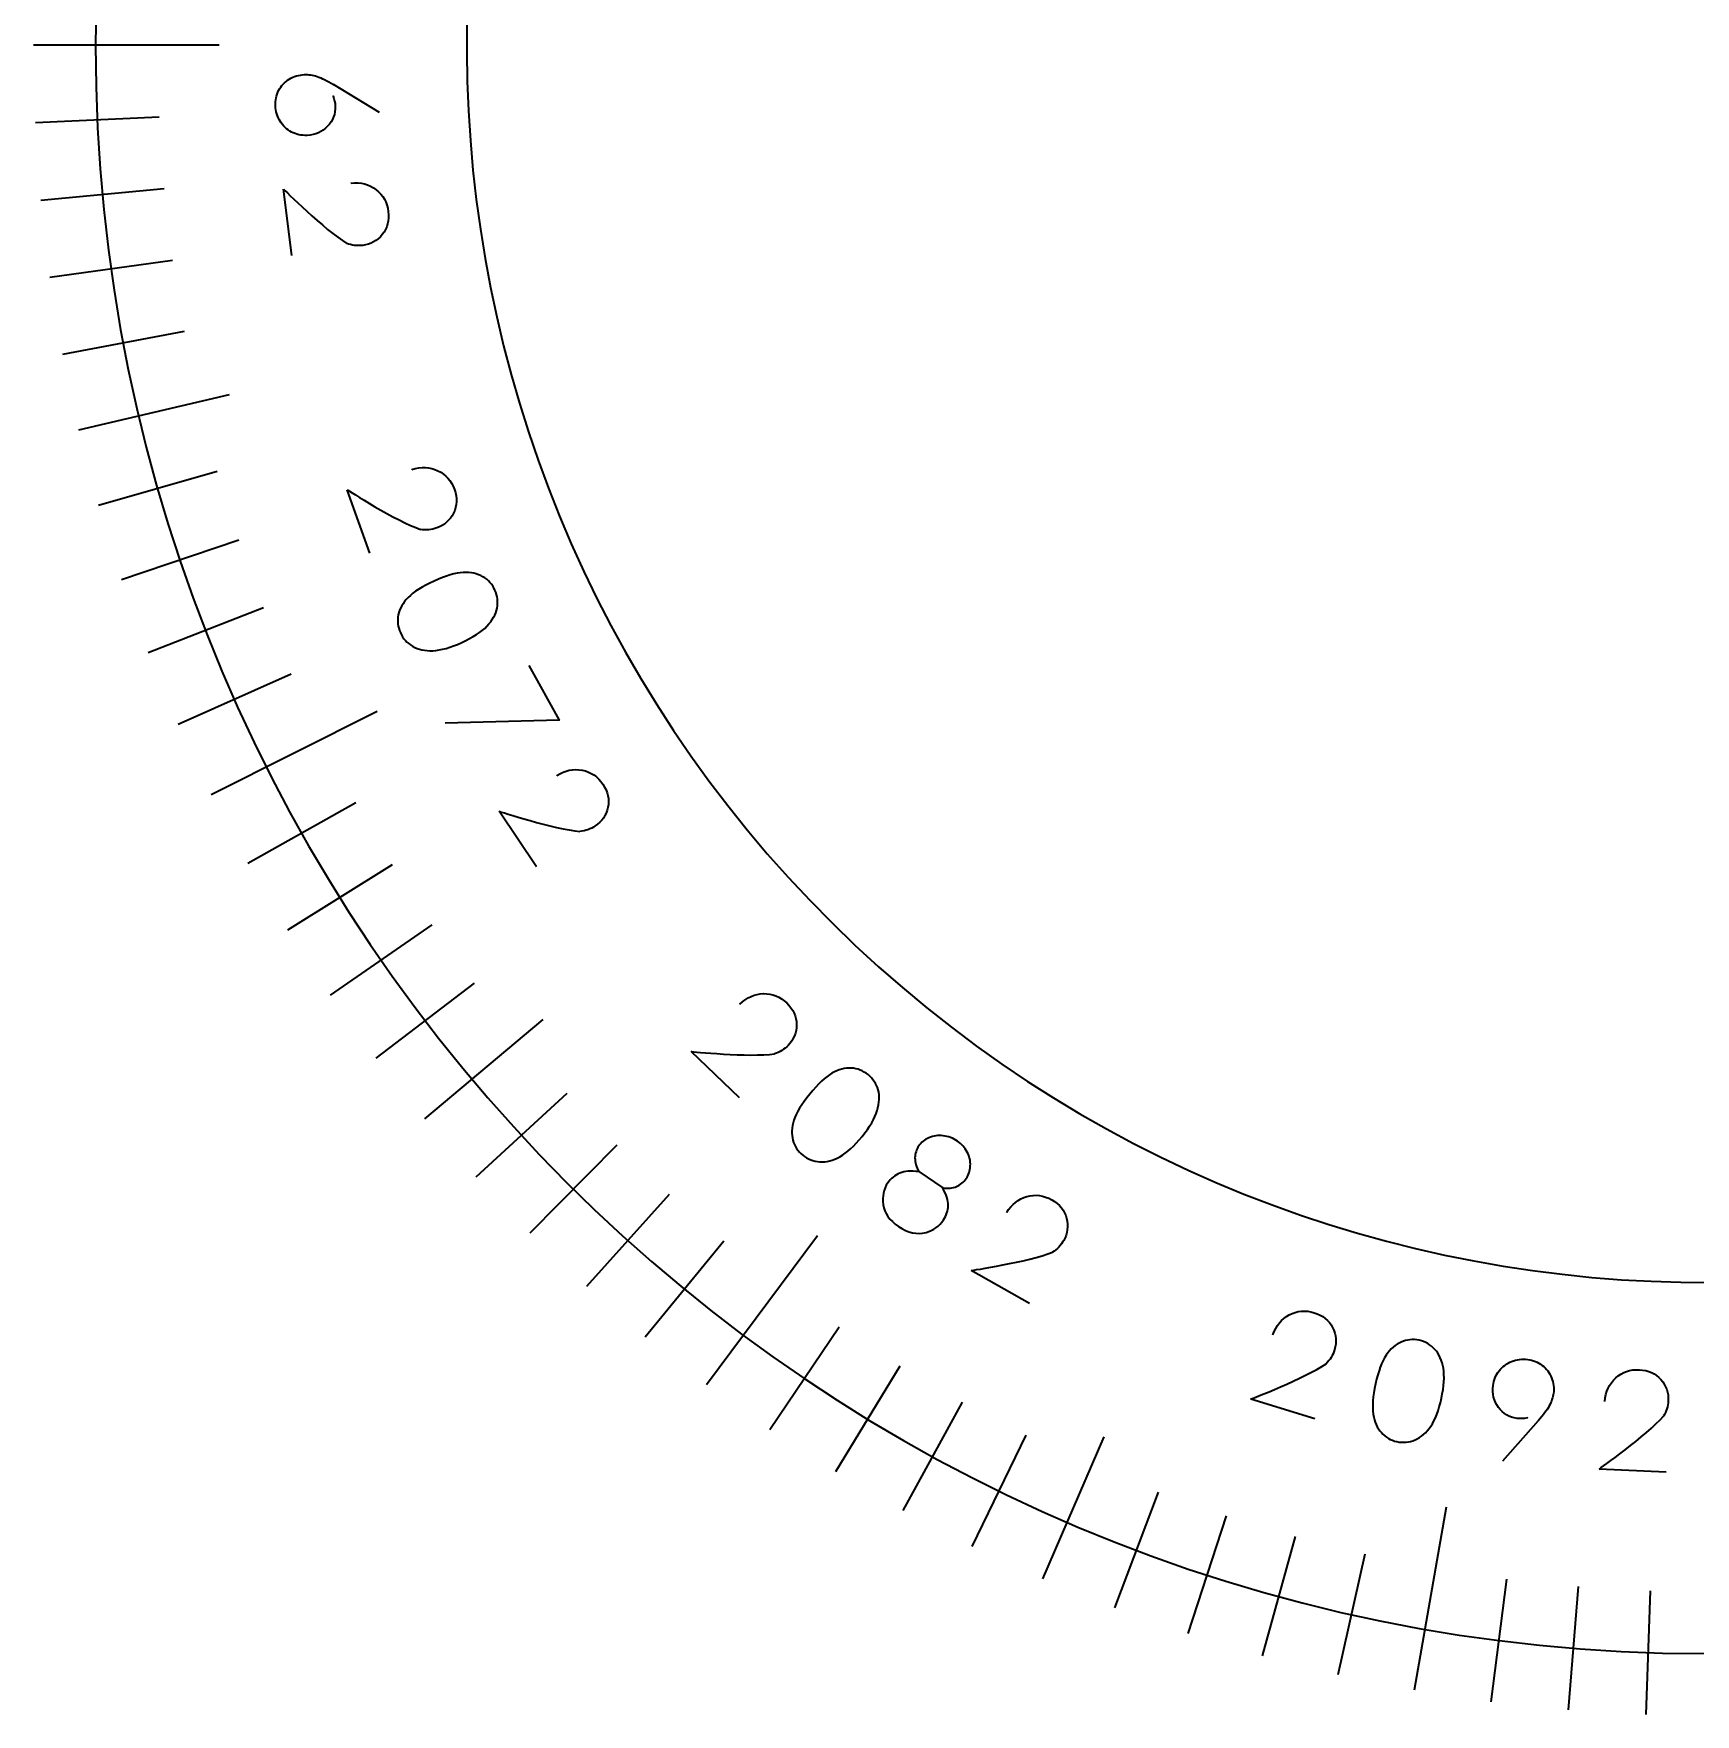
# Model space of a CAD drawing. Header units: inches. Extents: x 2.65 to 5.3, y 2.65 to 5.35.
# Drawn here: x 2.65 to 3.993, y 2.651 to 4.009 of the extents above; entities that cross this region are included whole.
import ezdxf

# ---------------------------------------------------------------- set-up
doc = ezdxf.new("R2010")
doc.units = ezdxf.units.IN
doc.header["$MEASUREMENT"] = 0
doc.layers.add('Layer 1', color=7, linetype='Continuous', lineweight=0)

# ---------------------------------------------------------------- blocks, each defined once
blk = doc.blocks.new('Block_54')
at = {"layer": 'Layer 1', "color": 1, "lineweight": 35, "true_color": 0xff0000}
blk.add_lwpolyline([(2.89, 4)], dxfattribs=at)
blk = doc.blocks.new('Block_56')
at = {"layer": 'Layer 1', "color": 1, "lineweight": 35, "true_color": 0xff0000}
blk.add_lwpolyline([(2.9295, 3.9455)], dxfattribs=at)
blk.add_open_spline([(2.892, 3.9589), (2.892, 3.9589), (2.892, 3.9589), (2.892, 3.9589), (2.8931, 3.9561), (2.8937, 3.9534), (2.8938, 3.9508), (2.8938, 3.9508), (2.8938, 3.9508), (2.8938, 3.9508), (2.8938, 3.9508), (2.8938, 3.9508), (2.8938, 3.9508), (2.894, 3.9445), (2.892, 3.9391), (2.8876, 3.9345), (2.8876, 3.9345), (2.8876, 3.9345), (2.8876, 3.9345), (2.8876, 3.9345), (2.8876, 3.9345), (2.8876, 3.9345), (2.8832, 3.9299), (2.8777, 3.9274), (2.871, 3.9271), (2.871, 3.9271), (2.871, 3.9271), (2.871, 3.9271), (2.871, 3.9271), (2.871, 3.9271), (2.871, 3.9271), (2.8664, 3.9269), (2.8622, 3.9278), (2.8584, 3.9298), (2.8584, 3.9298), (2.8584, 3.9298), (2.8584, 3.9298), (2.8584, 3.9298), (2.8584, 3.9298), (2.8584, 3.9298), (2.8546, 3.9318), (2.8515, 3.9347), (2.8492, 3.9385), (2.8492, 3.9385), (2.8492, 3.9385), (2.8492, 3.9385), (2.8492, 3.9385), (2.8492, 3.9385), (2.8492, 3.9385), (2.8468, 3.9424), (2.8456, 3.9465), (2.8454, 3.9511), (2.8454, 3.9511), (2.8454, 3.9511), (2.8454, 3.9511), (2.8454, 3.9511), (2.8454, 3.9511), (2.8454, 3.9511), (2.8452, 3.9554), (2.8461, 3.9595), (2.848, 3.9634), (2.848, 3.9634), (2.848, 3.9634), (2.848, 3.9634), (2.848, 3.9634), (2.848, 3.9634), (2.848, 3.9634), (2.85, 3.9672), (2.8529, 3.9702), (2.8566, 3.9725), (2.8566, 3.9725), (2.8566, 3.9725), (2.8566, 3.9725), (2.8566, 3.9725), (2.8566, 3.9725), (2.8566, 3.9725), (2.8603, 3.9748), (2.8644, 3.9761), (2.8688, 3.9762), (2.8688, 3.9762), (2.8688, 3.9762), (2.8688, 3.9762), (2.8688, 3.9762), (2.8688, 3.9762), (2.8688, 3.9762), (2.872, 3.9764), (2.8755, 3.9759), (2.8791, 3.9747), (2.8791, 3.9747), (2.8791, 3.9747), (2.8791, 3.9747), (2.8791, 3.9747), (2.8791, 3.9747), (2.8791, 3.9747), (2.8828, 3.9735), (2.8872, 3.9713), (2.8924, 3.9682), (2.8924, 3.9682), (2.8924, 3.9682), (2.8924, 3.9682)], degree=3, knots=[0, 0, 0, 0, 1, 1, 1, 2, 2, 2, 3, 3, 3, 4, 4, 4, 5, 5, 5, 6, 6, 6, 7, 7, 7, 8, 8, 8, 9, 9, 9, 10, 10, 10, 11, 11, 11, 12, 12, 12, 13, 13, 13, 14, 14, 14, 15, 15, 15, 16, 16, 16, 17, 17, 17, 18, 18, 18, 19, 19, 19, 20, 20, 20, 21, 21, 21, 22, 22, 22, 23, 23, 23, 24, 24, 24, 25, 25, 25, 26, 26, 26, 27, 27, 27, 28, 28, 28, 29, 29, 29, 30, 30, 30, 31, 31, 31, 32, 32, 32, 33, 33, 33, 33], dxfattribs=at)
blk = doc.blocks.new('Block_55')
at = {"layer": 'Layer 1'}
blk.add_blockref('Block_56', (0, 0), dxfattribs=at)
blk = doc.blocks.new('Block_57')
at = {"layer": 'Layer 1', "color": 1, "lineweight": 35, "true_color": 0xff0000}
blk.add_lwpolyline([(2.8938, 3.9078)], dxfattribs=at)
blk = doc.blocks.new('Block_59')
at = {"layer": 'Layer 1', "color": 1, "lineweight": 35, "true_color": 0xff0000}
for points in [[(2.8854, 3.8504)], [(2.8884, 3.8575)]]:
    blk.add_lwpolyline(points, dxfattribs=at)
blk.add_open_spline([(2.9065, 3.8886), (2.9065, 3.8886), (2.9065, 3.8886), (2.9065, 3.8886), (2.9144, 3.8894), (2.9211, 3.8876), (2.9268, 3.8832), (2.9268, 3.8832), (2.9268, 3.8832), (2.9268, 3.8832), (2.9268, 3.8832), (2.9268, 3.8832), (2.9268, 3.8832), (2.9324, 3.8788), (2.9357, 3.873), (2.9366, 3.8656), (2.9366, 3.8656), (2.9366, 3.8656), (2.9366, 3.8656), (2.9366, 3.8656), (2.9366, 3.8656), (2.9366, 3.8656), (2.9375, 3.8583), (2.9359, 3.8521), (2.9318, 3.847), (2.9318, 3.847), (2.9318, 3.847), (2.9318, 3.847), (2.9318, 3.847), (2.9318, 3.847), (2.9318, 3.847), (2.9277, 3.8419), (2.9224, 3.839), (2.916, 3.8382), (2.916, 3.8382), (2.916, 3.8382), (2.916, 3.8382), (2.916, 3.8382), (2.916, 3.8382), (2.916, 3.8382), (2.9115, 3.8376), (2.9072, 3.8382), (2.903, 3.8398), (2.903, 3.8398), (2.903, 3.8398), (2.903, 3.8398), (2.903, 3.8398), (2.903, 3.8398), (2.903, 3.8398)], degree=3, knots=[0, 0, 0, 0, 1, 1, 1, 2, 2, 2, 3, 3, 3, 4, 4, 4, 5, 5, 5, 6, 6, 6, 7, 7, 7, 8, 8, 8, 9, 9, 9, 10, 10, 10, 11, 11, 11, 12, 12, 12, 13, 13, 13, 14, 14, 14, 15, 15, 15, 16, 16, 16, 16], dxfattribs=at)
blk.add_open_spline([(2.8586, 3.8299), (2.8586, 3.8299), (2.8519, 3.8837), (2.8519, 3.8837)], degree=3, dxfattribs=at)
blk = doc.blocks.new('Block_58')
at = {"layer": 'Layer 1'}
blk.add_blockref('Block_59', (0, 0), dxfattribs=at)
blk = doc.blocks.new('Block_61')
at = {"layer": 'Layer 1', "color": 1, "lineweight": 35, "true_color": 0xff0000}
for points in [[(2.9434, 3.6151)], [(2.9447, 3.6227)]]:
    blk.add_lwpolyline(points, dxfattribs=at)
blk.add_open_spline([(2.9557, 3.657), (2.9557, 3.657), (2.9557, 3.657), (2.9557, 3.657), (2.9632, 3.6594), (2.9702, 3.6591), (2.9767, 3.656), (2.9767, 3.656), (2.9767, 3.656), (2.9767, 3.656), (2.9767, 3.656), (2.9767, 3.656), (2.9767, 3.656), (2.9831, 3.653), (2.9876, 3.648), (2.9901, 3.641), (2.9901, 3.641), (2.9901, 3.641), (2.9901, 3.641), (2.9901, 3.641), (2.9901, 3.641), (2.9901, 3.641), (2.9925, 3.634), (2.9923, 3.6277), (2.9893, 3.6218), (2.9893, 3.6218), (2.9893, 3.6218), (2.9893, 3.6218), (2.9893, 3.6218), (2.9893, 3.6218), (2.9893, 3.6218), (2.9864, 3.6159), (2.9819, 3.6119), (2.9758, 3.6098), (2.9758, 3.6098), (2.9758, 3.6098), (2.9758, 3.6098), (2.9758, 3.6098), (2.9758, 3.6098), (2.9758, 3.6098), (2.9716, 3.6083), (2.9672, 3.6079), (2.9627, 3.6086), (2.9627, 3.6086), (2.9627, 3.6086), (2.9627, 3.6086), (2.9627, 3.6086), (2.9627, 3.6086), (2.9627, 3.6086)], degree=3, knots=[0, 0, 0, 0, 1, 1, 1, 2, 2, 2, 3, 3, 3, 4, 4, 4, 5, 5, 5, 6, 6, 6, 7, 7, 7, 8, 8, 8, 9, 9, 9, 10, 10, 10, 11, 11, 11, 12, 12, 12, 13, 13, 13, 14, 14, 14, 15, 15, 15, 16, 16, 16, 16], dxfattribs=at)
blk.add_open_spline([(2.9216, 3.5894), (2.9216, 3.5894), (2.9035, 3.6405), (2.9035, 3.6405)], degree=3, dxfattribs=at)
blk = doc.blocks.new('Block_60')
at = {"layer": 'Layer 1'}
blk.add_blockref('Block_61', (0, 0), dxfattribs=at)
blk = doc.blocks.new('Block_62')
at = {"layer": 'Layer 1', "color": 1, "lineweight": 35, "true_color": 0xff0000}
blk.add_lwpolyline([(2.9701, 3.586)], dxfattribs=at)
blk = doc.blocks.new('Block_63')
at = {"layer": 'Layer 1', "color": 1, "lineweight": 35, "true_color": 0xff0000}
blk.add_open_spline([(2.9736, 3.5668), (2.9736, 3.5668), (2.9736, 3.5668), (2.9736, 3.5668), (2.9832, 3.5711), (2.991, 3.5735), (2.9972, 3.5738), (2.9972, 3.5738), (2.9972, 3.5738), (2.9972, 3.5738), (2.9972, 3.5738), (2.9972, 3.5738), (2.9972, 3.5738), (3.0034, 3.5741), (3.0087, 3.5729), (3.0131, 3.5704), (3.0131, 3.5704), (3.0131, 3.5704), (3.0131, 3.5704), (3.0131, 3.5704), (3.0131, 3.5704), (3.0131, 3.5704), (3.0175, 3.5679), (3.0207, 3.5643), (3.0228, 3.5596), (3.0228, 3.5596), (3.0228, 3.5596), (3.0228, 3.5596), (3.0228, 3.5596), (3.0228, 3.5596), (3.0228, 3.5596), (3.0249, 3.5549), (3.0255, 3.55), (3.0245, 3.545), (3.0245, 3.545), (3.0245, 3.545), (3.0245, 3.545), (3.0245, 3.545), (3.0245, 3.545), (3.0245, 3.545), (3.0235, 3.5399), (3.0208, 3.5351), (3.0164, 3.5304), (3.0164, 3.5304), (3.0164, 3.5304), (3.0164, 3.5304), (3.0164, 3.5304), (3.0164, 3.5304), (3.0164, 3.5304), (3.0119, 3.5257), (3.0051, 3.5213), (2.996, 3.5172), (2.996, 3.5172), (2.996, 3.5172), (2.996, 3.5172), (2.996, 3.5172), (2.996, 3.5172), (2.996, 3.5172), (2.9868, 3.513), (2.9791, 3.5109), (2.9727, 3.5106), (2.9727, 3.5106), (2.9727, 3.5106), (2.9727, 3.5106), (2.9727, 3.5106), (2.9727, 3.5106), (2.9727, 3.5106), (2.9663, 3.5104), (2.9608, 3.5115), (2.9563, 3.5142), (2.9563, 3.5142), (2.9563, 3.5142), (2.9563, 3.5142), (2.9563, 3.5142), (2.9563, 3.5142), (2.9563, 3.5142), (2.9518, 3.5168), (2.9485, 3.5204), (2.9464, 3.5252), (2.9464, 3.5252), (2.9464, 3.5252), (2.9464, 3.5252), (2.9464, 3.5252), (2.9464, 3.5252), (2.9464, 3.5252), (2.9443, 3.5298), (2.9438, 3.5346), (2.9447, 3.5395), (2.9447, 3.5395), (2.9447, 3.5395), (2.9447, 3.5395), (2.9447, 3.5395), (2.9447, 3.5395), (2.9447, 3.5395), (2.9457, 3.5445), (2.9484, 3.5492), (2.9527, 3.5536), (2.9527, 3.5536), (2.9527, 3.5536), (2.9527, 3.5536), (2.9527, 3.5536), (2.9527, 3.5536), (2.9527, 3.5536), (2.9571, 3.5581), (2.964, 3.5625), (2.9736, 3.5668)], degree=3, knots=[0, 0, 0, 0, 1, 1, 1, 2, 2, 2, 3, 3, 3, 4, 4, 4, 5, 5, 5, 6, 6, 6, 7, 7, 7, 8, 8, 8, 9, 9, 9, 10, 10, 10, 11, 11, 11, 12, 12, 12, 13, 13, 13, 14, 14, 14, 15, 15, 15, 16, 16, 16, 17, 17, 17, 18, 18, 18, 19, 19, 19, 20, 20, 20, 21, 21, 21, 22, 22, 22, 23, 23, 23, 24, 24, 24, 25, 25, 25, 26, 26, 26, 27, 27, 27, 28, 28, 28, 29, 29, 29, 30, 30, 30, 31, 31, 31, 32, 32, 32, 33, 33, 33, 34, 34, 34, 35, 35, 35, 35], dxfattribs=at)
blk = doc.blocks.new('Block_64')
at = {"layer": 'Layer 1', "color": 1, "lineweight": 35, "true_color": 0xff0000}
blk.add_lwpolyline([(3.0081, 3.5018)], dxfattribs=at)
blk = doc.blocks.new('Block_65')
at = {"layer": 'Layer 1', "color": 1, "lineweight": 35, "true_color": 0xff0000}
blk.add_open_spline([(3.0502, 3.4985), (3.0502, 3.4985), (3.0748, 3.4543), (3.0748, 3.4543), (3.0748, 3.4543), (2.9825, 3.4519), (2.9825, 3.4519)], degree=3, knots=[0, 0, 0, 0, 1, 1, 1, 2, 2, 2, 2], dxfattribs=at)
blk = doc.blocks.new('Block_66')
at = {"layer": 'Layer 1', "color": 1, "lineweight": 35, "true_color": 0xff0000}
blk.add_lwpolyline([(3.0529, 3.4211)], dxfattribs=at)
blk = doc.blocks.new('Block_68')
at = {"layer": 'Layer 1', "color": 1, "lineweight": 35, "true_color": 0xff0000}
for points in [[(3.0706, 3.3738)], [(3.0711, 3.3661)]]:
    blk.add_lwpolyline(points, dxfattribs=at)
blk.add_open_spline([(3.0728, 3.4097), (3.0728, 3.4097), (3.0728, 3.4097), (3.0728, 3.4097), (3.0795, 3.4139), (3.0863, 3.4153), (3.0933, 3.414), (3.0933, 3.414), (3.0933, 3.414), (3.0933, 3.414), (3.0933, 3.414), (3.0933, 3.414), (3.0933, 3.414), (3.1004, 3.4126), (3.1059, 3.4088), (3.1101, 3.4027), (3.1101, 3.4027), (3.1101, 3.4027), (3.1101, 3.4027), (3.1101, 3.4027), (3.1101, 3.4027), (3.1101, 3.4027), (3.1141, 3.3966), (3.1155, 3.3903), (3.1141, 3.3839), (3.1141, 3.3839), (3.1141, 3.3839), (3.1141, 3.3839), (3.1141, 3.3839), (3.1141, 3.3839), (3.1141, 3.3839), (3.1127, 3.3775), (3.1093, 3.3725), (3.1039, 3.3689), (3.1039, 3.3689), (3.1039, 3.3689), (3.1039, 3.3689), (3.1039, 3.3689), (3.1039, 3.3689), (3.1039, 3.3689), (3.1002, 3.3664), (3.096, 3.3649), (3.0915, 3.3645), (3.0915, 3.3645), (3.0915, 3.3645), (3.0915, 3.3645), (3.0915, 3.3645), (3.0915, 3.3645), (3.0915, 3.3645)], degree=3, knots=[0, 0, 0, 0, 1, 1, 1, 2, 2, 2, 3, 3, 3, 4, 4, 4, 5, 5, 5, 6, 6, 6, 7, 7, 7, 8, 8, 8, 9, 9, 9, 10, 10, 10, 11, 11, 11, 12, 12, 12, 13, 13, 13, 14, 14, 14, 15, 15, 15, 16, 16, 16, 16], dxfattribs=at)
blk.add_open_spline([(3.0564, 3.3358), (3.0564, 3.3358), (3.0262, 3.3808), (3.0262, 3.3808)], degree=3, dxfattribs=at)
blk = doc.blocks.new('Block_67')
at = {"layer": 'Layer 1'}
blk.add_blockref('Block_68', (0, 0), dxfattribs=at)
blk = doc.blocks.new('Block_70')
at = {"layer": 'Layer 1', "color": 1, "lineweight": 35, "true_color": 0xff0000}
for points in [[(3.2262, 3.1892)], [(3.2285, 3.1818)]]:
    blk.add_lwpolyline(points, dxfattribs=at)
blk.add_open_spline([(3.2208, 3.2248), (3.2208, 3.2248), (3.2208, 3.2248), (3.2208, 3.2248), (3.2264, 3.2304), (3.2328, 3.2332), (3.2399, 3.2334), (3.2399, 3.2334), (3.2399, 3.2334), (3.2399, 3.2334), (3.2399, 3.2334), (3.2399, 3.2334), (3.2399, 3.2334), (3.247, 3.2335), (3.2533, 3.231), (3.2586, 3.2259), (3.2586, 3.2259), (3.2586, 3.2259), (3.2586, 3.2259), (3.2586, 3.2259), (3.2586, 3.2259), (3.2586, 3.2259), (3.2639, 3.2208), (3.2666, 3.215), (3.2666, 3.2084), (3.2666, 3.2084), (3.2666, 3.2084), (3.2666, 3.2084), (3.2666, 3.2084), (3.2666, 3.2084), (3.2666, 3.2084), (3.2666, 3.2019), (3.2643, 3.1963), (3.2599, 3.1916), (3.2599, 3.1916), (3.2599, 3.1916), (3.2599, 3.1916), (3.2599, 3.1916), (3.2599, 3.1916), (3.2599, 3.1916), (3.2568, 3.1884), (3.253, 3.1861), (3.2487, 3.1847), (3.2487, 3.1847), (3.2487, 3.1847), (3.2487, 3.1847), (3.2487, 3.1847), (3.2487, 3.1847), (3.2487, 3.1847)], degree=3, knots=[0, 0, 0, 0, 1, 1, 1, 2, 2, 2, 3, 3, 3, 4, 4, 4, 5, 5, 5, 6, 6, 6, 7, 7, 7, 8, 8, 8, 9, 9, 9, 10, 10, 10, 11, 11, 11, 12, 12, 12, 13, 13, 13, 14, 14, 14, 15, 15, 15, 16, 16, 16, 16], dxfattribs=at)
blk.add_open_spline([(3.2206, 3.1491), (3.2206, 3.1491), (3.1814, 3.1866), (3.1814, 3.1866)], degree=3, dxfattribs=at)
blk = doc.blocks.new('Block_69')
at = {"layer": 'Layer 1'}
blk.add_blockref('Block_70', (0, 0), dxfattribs=at)
blk = doc.blocks.new('Block_71')
at = {"layer": 'Layer 1', "color": 1, "lineweight": 35, "true_color": 0xff0000}
blk.add_lwpolyline([(3.2655, 3.1678)], dxfattribs=at)
blk = doc.blocks.new('Block_72')
at = {"layer": 'Layer 1', "color": 1, "lineweight": 35, "true_color": 0xff0000}
blk.add_open_spline([(3.2772, 3.1522), (3.2772, 3.1522), (3.2772, 3.1522), (3.2772, 3.1522), (3.2838, 3.1604), (3.2898, 3.166), (3.2952, 3.169), (3.2952, 3.169), (3.2952, 3.169), (3.2952, 3.169), (3.2952, 3.169), (3.2952, 3.169), (3.2952, 3.169), (3.3005, 3.1721), (3.3058, 3.1735), (3.3108, 3.1732), (3.3108, 3.1732), (3.3108, 3.1732), (3.3108, 3.1732), (3.3108, 3.1732), (3.3108, 3.1732), (3.3108, 3.1732), (3.3159, 3.1729), (3.3204, 3.1711), (3.3244, 3.1679), (3.3244, 3.1679), (3.3244, 3.1679), (3.3244, 3.1679), (3.3244, 3.1679), (3.3244, 3.1679), (3.3244, 3.1679), (3.3284, 3.1646), (3.3311, 3.1605), (3.3325, 3.1556), (3.3325, 3.1556), (3.3325, 3.1556), (3.3325, 3.1556), (3.3325, 3.1556), (3.3325, 3.1556), (3.3325, 3.1556), (3.3339, 3.1506), (3.3336, 3.1451), (3.3318, 3.1389), (3.3318, 3.1389), (3.3318, 3.1389), (3.3318, 3.1389), (3.3318, 3.1389), (3.3318, 3.1389), (3.3318, 3.1389), (3.3299, 3.1327), (3.3258, 3.1257), (3.3195, 3.1179), (3.3195, 3.1179), (3.3195, 3.1179), (3.3195, 3.1179), (3.3195, 3.1179), (3.3195, 3.1179), (3.3195, 3.1179), (3.3131, 3.1101), (3.3072, 3.1047), (3.3016, 3.1016), (3.3016, 3.1016), (3.3016, 3.1016), (3.3016, 3.1016), (3.3016, 3.1016), (3.3016, 3.1016), (3.3016, 3.1016), (3.296, 3.0985), (3.2906, 3.0971), (3.2854, 3.0974), (3.2854, 3.0974), (3.2854, 3.0974), (3.2854, 3.0974), (3.2854, 3.0974), (3.2854, 3.0974), (3.2854, 3.0974), (3.2802, 3.0978), (3.2756, 3.0996), (3.2716, 3.1028), (3.2716, 3.1028), (3.2716, 3.1028), (3.2716, 3.1028), (3.2716, 3.1028), (3.2716, 3.1028), (3.2716, 3.1028), (3.2676, 3.106), (3.265, 3.1101), (3.2637, 3.1149), (3.2637, 3.1149), (3.2637, 3.1149), (3.2637, 3.1149), (3.2637, 3.1149), (3.2637, 3.1149), (3.2637, 3.1149), (3.2623, 3.1198), (3.2626, 3.1252), (3.2645, 3.1311), (3.2645, 3.1311), (3.2645, 3.1311), (3.2645, 3.1311), (3.2645, 3.1311), (3.2645, 3.1311), (3.2645, 3.1311), (3.2663, 3.1371), (3.2706, 3.1441), (3.2772, 3.1522)], degree=3, knots=[0, 0, 0, 0, 1, 1, 1, 2, 2, 2, 3, 3, 3, 4, 4, 4, 5, 5, 5, 6, 6, 6, 7, 7, 7, 8, 8, 8, 9, 9, 9, 10, 10, 10, 11, 11, 11, 12, 12, 12, 13, 13, 13, 14, 14, 14, 15, 15, 15, 16, 16, 16, 17, 17, 17, 18, 18, 18, 19, 19, 19, 20, 20, 20, 21, 21, 21, 22, 22, 22, 23, 23, 23, 24, 24, 24, 25, 25, 25, 26, 26, 26, 27, 27, 27, 28, 28, 28, 29, 29, 29, 30, 30, 30, 31, 31, 31, 32, 32, 32, 33, 33, 33, 34, 34, 34, 35, 35, 35, 35], dxfattribs=at)
blk = doc.blocks.new('Block_73')
at = {"layer": 'Layer 1', "color": 1, "lineweight": 35, "true_color": 0xff0000}
blk.add_lwpolyline([(3.3372, 3.1096)], dxfattribs=at)
blk = doc.blocks.new('Block_74')
at = {"layer": 'Layer 1', "color": 1, "lineweight": 35, "true_color": 0xff0000}
blk.add_open_spline([(3.3847, 3.0763), (3.3847, 3.0763), (3.3847, 3.0763), (3.3847, 3.0763), (3.3876, 3.071), (3.3891, 3.0663), (3.3891, 3.0622), (3.3891, 3.0622), (3.3891, 3.0622), (3.3891, 3.0622), (3.3891, 3.0622), (3.3891, 3.0622), (3.3891, 3.0622), (3.3891, 3.058), (3.3878, 3.0541), (3.3854, 3.0505), (3.3854, 3.0505), (3.3854, 3.0505), (3.3854, 3.0505), (3.3854, 3.0505), (3.3854, 3.0505), (3.3854, 3.0505), (3.3819, 3.0454), (3.3772, 3.0421), (3.3712, 3.0404), (3.3712, 3.0404), (3.3712, 3.0404), (3.3712, 3.0404), (3.3712, 3.0404), (3.3712, 3.0404), (3.3712, 3.0404), (3.3639, 3.0385), (3.3565, 3.0401), (3.3489, 3.0452), (3.3489, 3.0452), (3.3489, 3.0452), (3.3489, 3.0452), (3.3489, 3.0452), (3.3489, 3.0452), (3.3489, 3.0452), (3.3416, 3.0502), (3.3375, 3.056), (3.3366, 3.0628), (3.3366, 3.0628), (3.3366, 3.0628), (3.3366, 3.0628), (3.3366, 3.0628), (3.3366, 3.0628), (3.3366, 3.0628), (3.3357, 3.0695), (3.3369, 3.0754), (3.3403, 3.0804), (3.3403, 3.0804), (3.3403, 3.0804), (3.3403, 3.0804), (3.3403, 3.0804), (3.3403, 3.0804), (3.3403, 3.0804), (3.3429, 3.0841), (3.3461, 3.0867), (3.3501, 3.0883), (3.3501, 3.0883), (3.3501, 3.0883), (3.3501, 3.0883), (3.3501, 3.0883), (3.3501, 3.0883), (3.3501, 3.0883), (3.3541, 3.0899), (3.3591, 3.0903), (3.3653, 3.0895), (3.3653, 3.0895), (3.3653, 3.0895), (3.3653, 3.0895), (3.3653, 3.0895), (3.3653, 3.0895), (3.3653, 3.0895), (3.3632, 3.0933), (3.3622, 3.0971), (3.3623, 3.1006), (3.3623, 3.1006), (3.3623, 3.1006), (3.3623, 3.1006), (3.3623, 3.1006), (3.3623, 3.1006), (3.3623, 3.1006), (3.3624, 3.1042), (3.3634, 3.1074), (3.3653, 3.1103), (3.3653, 3.1103), (3.3653, 3.1103), (3.3653, 3.1103), (3.3653, 3.1103), (3.3653, 3.1103), (3.3653, 3.1103), (3.3673, 3.1131), (3.37, 3.1154), (3.3736, 3.1169), (3.3736, 3.1169), (3.3736, 3.1169), (3.3736, 3.1169), (3.3736, 3.1169), (3.3736, 3.1169), (3.3736, 3.1169), (3.3772, 3.1185), (3.381, 3.119), (3.3851, 3.1185), (3.3851, 3.1185), (3.3851, 3.1185), (3.3851, 3.1185), (3.3851, 3.1185), (3.3851, 3.1185), (3.3851, 3.1185), (3.3892, 3.118), (3.3931, 3.1166), (3.3966, 3.1142), (3.3966, 3.1142), (3.3966, 3.1142), (3.3966, 3.1142), (3.3966, 3.1142), (3.3966, 3.1142), (3.3966, 3.1142), (3.4, 3.1118), (3.4027, 3.1089), (3.4045, 3.1053), (3.4045, 3.1053), (3.4045, 3.1053), (3.4045, 3.1053), (3.4045, 3.1053), (3.4045, 3.1053), (3.4045, 3.1053), (3.4064, 3.1017), (3.4072, 3.098), (3.407, 3.0941), (3.407, 3.0941), (3.407, 3.0941), (3.407, 3.0941), (3.407, 3.0941), (3.407, 3.0941), (3.407, 3.0941), (3.4068, 3.0903), (3.4057, 3.0869), (3.4036, 3.0839), (3.4036, 3.0839), (3.4036, 3.0839), (3.4036, 3.0839), (3.4036, 3.0839), (3.4036, 3.0839), (3.4036, 3.0839), (3.4016, 3.0809), (3.399, 3.0788), (3.3959, 3.0775), (3.3959, 3.0775), (3.3959, 3.0775), (3.3959, 3.0775), (3.3959, 3.0775), (3.3959, 3.0775), (3.3959, 3.0775), (3.3927, 3.0762), (3.389, 3.0758), (3.3847, 3.0763)], degree=3, knots=[0, 0, 0, 0, 1, 1, 1, 2, 2, 2, 3, 3, 3, 4, 4, 4, 5, 5, 5, 6, 6, 6, 7, 7, 7, 8, 8, 8, 9, 9, 9, 10, 10, 10, 11, 11, 11, 12, 12, 12, 13, 13, 13, 14, 14, 14, 15, 15, 15, 16, 16, 16, 17, 17, 17, 18, 18, 18, 19, 19, 19, 20, 20, 20, 21, 21, 21, 22, 22, 22, 23, 23, 23, 24, 24, 24, 25, 25, 25, 26, 26, 26, 27, 27, 27, 28, 28, 28, 29, 29, 29, 30, 30, 30, 31, 31, 31, 32, 32, 32, 33, 33, 33, 34, 34, 34, 35, 35, 35, 36, 36, 36, 37, 37, 37, 38, 38, 38, 39, 39, 39, 40, 40, 40, 41, 41, 41, 42, 42, 42, 43, 43, 43, 44, 44, 44, 45, 45, 45, 46, 46, 46, 47, 47, 47, 48, 48, 48, 49, 49, 49, 50, 50, 50, 51, 51, 51, 52, 52, 52, 53, 53, 53, 53], dxfattribs=at)
blk = doc.blocks.new('Block_75')
at = {"layer": 'Layer 1', "color": 1, "lineweight": 35, "true_color": 0xff0000}
blk.add_lwpolyline([(3.4134, 3.0576)], dxfattribs=at)
blk = doc.blocks.new('Block_77')
at = {"layer": 'Layer 1', "color": 1, "lineweight": 35, "true_color": 0xff0000}
for points in [[(3.4505, 3.0233)], [(3.4544, 3.0166)]]:
    blk.add_lwpolyline(points, dxfattribs=at)
blk.add_open_spline([(3.4364, 3.0564), (3.4364, 3.0564), (3.4364, 3.0564), (3.4364, 3.0564), (3.4404, 3.0631), (3.4459, 3.0675), (3.4528, 3.0694), (3.4528, 3.0694), (3.4528, 3.0694), (3.4528, 3.0694), (3.4528, 3.0694), (3.4528, 3.0694), (3.4528, 3.0694), (3.4597, 3.0713), (3.4663, 3.0704), (3.4728, 3.0668), (3.4728, 3.0668), (3.4728, 3.0668), (3.4728, 3.0668), (3.4728, 3.0668), (3.4728, 3.0668), (3.4728, 3.0668), (3.4792, 3.0632), (3.4832, 3.0582), (3.4848, 3.0518), (3.4848, 3.0518), (3.4848, 3.0518), (3.4848, 3.0518), (3.4848, 3.0518), (3.4848, 3.0518), (3.4848, 3.0518), (3.4864, 3.0455), (3.4856, 3.0395), (3.4825, 3.0339), (3.4825, 3.0339), (3.4825, 3.0339), (3.4825, 3.0339), (3.4825, 3.0339), (3.4825, 3.0339), (3.4825, 3.0339), (3.4802, 3.0299), (3.4772, 3.0268), (3.4734, 3.0244), (3.4734, 3.0244), (3.4734, 3.0244), (3.4734, 3.0244), (3.4734, 3.0244), (3.4734, 3.0244), (3.4734, 3.0244)], degree=3, knots=[0, 0, 0, 0, 1, 1, 1, 2, 2, 2, 3, 3, 3, 4, 4, 4, 5, 5, 5, 6, 6, 6, 7, 7, 7, 8, 8, 8, 9, 9, 9, 10, 10, 10, 11, 11, 11, 12, 12, 12, 13, 13, 13, 14, 14, 14, 15, 15, 15, 16, 16, 16, 16], dxfattribs=at)
blk.add_open_spline([(3.4549, 2.9829), (3.4549, 2.9829), (3.4077, 3.0096), (3.4077, 3.0096)], degree=3, dxfattribs=at)
blk = doc.blocks.new('Block_76')
at = {"layer": 'Layer 1'}
blk.add_blockref('Block_77', (0, 0), dxfattribs=at)
blk = doc.blocks.new('Block_79')
at = {"layer": 'Layer 1', "color": 1, "lineweight": 35, "true_color": 0xff0000}
for points in [[(3.6724, 2.9282)], [(3.6777, 2.9226)]]:
    blk.add_lwpolyline(points, dxfattribs=at)
blk.add_open_spline([(3.6515, 2.9575), (3.6515, 2.9575), (3.6515, 2.9575), (3.6515, 2.9575), (3.6541, 2.965), (3.6585, 2.9704), (3.6648, 2.9738), (3.6648, 2.9738), (3.6648, 2.9738), (3.6648, 2.9738), (3.6648, 2.9738), (3.6648, 2.9738), (3.6648, 2.9738), (3.6711, 2.9771), (3.6778, 2.9777), (3.6849, 2.9755), (3.6849, 2.9755), (3.6849, 2.9755), (3.6849, 2.9755), (3.6849, 2.9755), (3.6849, 2.9755), (3.6849, 2.9755), (3.6919, 2.9734), (3.6969, 2.9693), (3.6998, 2.9635), (3.6998, 2.9635), (3.6998, 2.9635), (3.6998, 2.9635), (3.6998, 2.9635), (3.6998, 2.9635), (3.6998, 2.9635), (3.7028, 2.9576), (3.7033, 2.9516), (3.7014, 2.9455), (3.7014, 2.9455), (3.7014, 2.9455), (3.7014, 2.9455), (3.7014, 2.9455), (3.7014, 2.9455), (3.7014, 2.9455), (3.7001, 2.9411), (3.6978, 2.9374), (3.6945, 2.9343), (3.6945, 2.9343), (3.6945, 2.9343), (3.6945, 2.9343), (3.6945, 2.9343), (3.6945, 2.9343), (3.6945, 2.9343)], degree=3, knots=[0, 0, 0, 0, 1, 1, 1, 2, 2, 2, 3, 3, 3, 4, 4, 4, 5, 5, 5, 6, 6, 6, 7, 7, 7, 8, 8, 8, 9, 9, 9, 10, 10, 10, 11, 11, 11, 12, 12, 12, 13, 13, 13, 14, 14, 14, 15, 15, 15, 16, 16, 16, 16], dxfattribs=at)
blk.add_open_spline([(3.6854, 2.8898), (3.6854, 2.8898), (3.6336, 2.9057), (3.6336, 2.9057)], degree=3, dxfattribs=at)
blk = doc.blocks.new('Block_78')
at = {"layer": 'Layer 1'}
blk.add_blockref('Block_79', (0, 0), dxfattribs=at)
blk = doc.blocks.new('Block_80')
at = {"layer": 'Layer 1', "color": 1, "lineweight": 35, "true_color": 0xff0000}
blk.add_lwpolyline([(3.7171, 2.9267)], dxfattribs=at)
blk = doc.blocks.new('Block_81')
at = {"layer": 'Layer 1', "color": 1, "lineweight": 35, "true_color": 0xff0000}
blk.add_open_spline([(3.7345, 2.918), (3.7345, 2.918), (3.7345, 2.918), (3.7345, 2.918), (3.7368, 2.9283), (3.7396, 2.936), (3.7431, 2.9411), (3.7431, 2.9411), (3.7431, 2.9411), (3.7431, 2.9411), (3.7431, 2.9411), (3.7431, 2.9411), (3.7431, 2.9411), (3.7465, 2.9462), (3.7506, 2.9498), (3.7552, 2.9518), (3.7552, 2.9518), (3.7552, 2.9518), (3.7552, 2.9518), (3.7552, 2.9518), (3.7552, 2.9518), (3.7552, 2.9518), (3.7599, 2.9538), (3.7647, 2.9543), (3.7697, 2.9532), (3.7697, 2.9532), (3.7697, 2.9532), (3.7697, 2.9532), (3.7697, 2.9532), (3.7697, 2.9532), (3.7697, 2.9532), (3.7747, 2.9521), (3.779, 2.9496), (3.7825, 2.9458), (3.7825, 2.9458), (3.7825, 2.9458), (3.7825, 2.9458), (3.7825, 2.9458), (3.7825, 2.9458), (3.7825, 2.9458), (3.7859, 2.942), (3.7882, 2.9369), (3.7893, 2.9306), (3.7893, 2.9306), (3.7893, 2.9306), (3.7893, 2.9306), (3.7893, 2.9306), (3.7893, 2.9306), (3.7893, 2.9306), (3.7904, 2.9242), (3.7899, 2.9161), (3.7877, 2.9063), (3.7877, 2.9063), (3.7877, 2.9063), (3.7877, 2.9063), (3.7877, 2.9063), (3.7877, 2.9063), (3.7877, 2.9063), (3.7856, 2.8965), (3.7827, 2.889), (3.7791, 2.8837), (3.7791, 2.8837), (3.7791, 2.8837), (3.7791, 2.8837), (3.7791, 2.8837), (3.7791, 2.8837), (3.7791, 2.8837), (3.7755, 2.8784), (3.7713, 2.8748), (3.7665, 2.8727), (3.7665, 2.8727), (3.7665, 2.8727), (3.7665, 2.8727), (3.7665, 2.8727), (3.7665, 2.8727), (3.7665, 2.8727), (3.7617, 2.8707), (3.7568, 2.8702), (3.7517, 2.8713), (3.7517, 2.8713), (3.7517, 2.8713), (3.7517, 2.8713), (3.7517, 2.8713), (3.7517, 2.8713), (3.7517, 2.8713), (3.7467, 2.8724), (3.7426, 2.8748), (3.7392, 2.8786), (3.7392, 2.8786), (3.7392, 2.8786), (3.7392, 2.8786), (3.7392, 2.8786), (3.7392, 2.8786), (3.7392, 2.8786), (3.7358, 2.8823), (3.7337, 2.8873), (3.7327, 2.8934), (3.7327, 2.8934), (3.7327, 2.8934), (3.7327, 2.8934), (3.7327, 2.8934), (3.7327, 2.8934), (3.7327, 2.8934), (3.7317, 2.8996), (3.7323, 2.9078), (3.7345, 2.918)], degree=3, knots=[0, 0, 0, 0, 1, 1, 1, 2, 2, 2, 3, 3, 3, 4, 4, 4, 5, 5, 5, 6, 6, 6, 7, 7, 7, 8, 8, 8, 9, 9, 9, 10, 10, 10, 11, 11, 11, 12, 12, 12, 13, 13, 13, 14, 14, 14, 15, 15, 15, 16, 16, 16, 17, 17, 17, 18, 18, 18, 19, 19, 19, 20, 20, 20, 21, 21, 21, 22, 22, 22, 23, 23, 23, 24, 24, 24, 25, 25, 25, 26, 26, 26, 27, 27, 27, 28, 28, 28, 29, 29, 29, 30, 30, 30, 31, 31, 31, 32, 32, 32, 33, 33, 33, 34, 34, 34, 35, 35, 35, 35], dxfattribs=at)
blk = doc.blocks.new('Block_82')
at = {"layer": 'Layer 1', "color": 1, "lineweight": 35, "true_color": 0xff0000}
blk.add_lwpolyline([(3.8073, 2.9069)], dxfattribs=at)
blk = doc.blocks.new('Block_84')
at = {"layer": 'Layer 1', "color": 1, "lineweight": 35, "true_color": 0xff0000}
blk.add_lwpolyline([(3.8374, 2.8558)], dxfattribs=at)
blk.add_open_spline([(3.8572, 2.8904), (3.8572, 2.8904), (3.8572, 2.8904), (3.8572, 2.8904), (3.8542, 2.8898), (3.8514, 2.8897), (3.8489, 2.8901), (3.8489, 2.8901), (3.8489, 2.8901), (3.8489, 2.8901), (3.8489, 2.8901), (3.8489, 2.8901), (3.8489, 2.8901), (3.8426, 2.8909), (3.8376, 2.8939), (3.8339, 2.899), (3.8339, 2.899), (3.8339, 2.899), (3.8339, 2.899), (3.8339, 2.899), (3.8339, 2.899), (3.8339, 2.899), (3.8301, 2.9041), (3.8286, 2.91), (3.8295, 2.9166), (3.8295, 2.9166), (3.8295, 2.9166), (3.8295, 2.9166), (3.8295, 2.9166), (3.8295, 2.9166), (3.8295, 2.9166), (3.8301, 2.9212), (3.8317, 2.9251), (3.8344, 2.9285), (3.8344, 2.9285), (3.8344, 2.9285), (3.8344, 2.9285), (3.8344, 2.9285), (3.8344, 2.9285), (3.8344, 2.9285), (3.837, 2.9319), (3.8404, 2.9344), (3.8445, 2.9361), (3.8445, 2.9361), (3.8445, 2.9361), (3.8445, 2.9361), (3.8445, 2.9361), (3.8445, 2.9361), (3.8445, 2.9361), (3.8487, 2.9377), (3.853, 2.9383), (3.8575, 2.9377), (3.8575, 2.9377), (3.8575, 2.9377), (3.8575, 2.9377), (3.8575, 2.9377), (3.8575, 2.9377), (3.8575, 2.9377), (3.8618, 2.9371), (3.8657, 2.9355), (3.8692, 2.9329), (3.8692, 2.9329), (3.8692, 2.9329), (3.8692, 2.9329), (3.8692, 2.9329), (3.8692, 2.9329), (3.8692, 2.9329), (3.8726, 2.9303), (3.8751, 2.9269), (3.8767, 2.9228), (3.8767, 2.9228), (3.8767, 2.9228), (3.8767, 2.9228), (3.8767, 2.9228), (3.8767, 2.9228), (3.8767, 2.9228), (3.8783, 2.9188), (3.8789, 2.9146), (3.8783, 2.9103), (3.8783, 2.9103), (3.8783, 2.9103), (3.8783, 2.9103), (3.8783, 2.9103), (3.8783, 2.9103), (3.8783, 2.9103), (3.8778, 2.907), (3.8767, 2.9037), (3.8749, 2.9003), (3.8749, 2.9003), (3.8749, 2.9003), (3.8749, 2.9003), (3.8749, 2.9003), (3.8749, 2.9003), (3.8749, 2.9003), (3.8732, 2.8969), (3.8702, 2.8929), (3.8662, 2.8884), (3.8662, 2.8884), (3.8662, 2.8884), (3.8662, 2.8884)], degree=3, knots=[0, 0, 0, 0, 1, 1, 1, 2, 2, 2, 3, 3, 3, 4, 4, 4, 5, 5, 5, 6, 6, 6, 7, 7, 7, 8, 8, 8, 9, 9, 9, 10, 10, 10, 11, 11, 11, 12, 12, 12, 13, 13, 13, 14, 14, 14, 15, 15, 15, 16, 16, 16, 17, 17, 17, 18, 18, 18, 19, 19, 19, 20, 20, 20, 21, 21, 21, 22, 22, 22, 23, 23, 23, 24, 24, 24, 25, 25, 25, 26, 26, 26, 27, 27, 27, 28, 28, 28, 29, 29, 29, 30, 30, 30, 31, 31, 31, 32, 32, 32, 33, 33, 33, 33], dxfattribs=at)
blk = doc.blocks.new('Block_83')
at = {"layer": 'Layer 1'}
blk.add_blockref('Block_84', (0, 0), dxfattribs=at)
blk = doc.blocks.new('Block_85')
at = {"layer": 'Layer 1', "color": 1, "lineweight": 35, "true_color": 0xff0000}
blk.add_lwpolyline([(3.8987, 2.8946)], dxfattribs=at)
blk = doc.blocks.new('Block_87')
at = {"layer": 'Layer 1', "color": 1, "lineweight": 35, "true_color": 0xff0000}
for points in [[(3.9473, 2.8805)], [(3.9538, 2.8764)]]:
    blk.add_lwpolyline(points, dxfattribs=at)
blk.add_open_spline([(3.9198, 2.9038), (3.9198, 2.9038), (3.9198, 2.9038), (3.9198, 2.9038), (3.9204, 2.9116), (3.9234, 2.918), (3.9287, 2.9228), (3.9287, 2.9228), (3.9287, 2.9228), (3.9287, 2.9228), (3.9287, 2.9228), (3.9287, 2.9228), (3.9287, 2.9228), (3.9339, 2.9276), (3.9403, 2.9298), (3.9477, 2.9294), (3.9477, 2.9294), (3.9477, 2.9294), (3.9477, 2.9294), (3.9477, 2.9294), (3.9477, 2.9294), (3.9477, 2.9294), (3.955, 2.9291), (3.9608, 2.9264), (3.9651, 2.9215), (3.9651, 2.9215), (3.9651, 2.9215), (3.9651, 2.9215), (3.9651, 2.9215), (3.9651, 2.9215), (3.9651, 2.9215), (3.9694, 2.9165), (3.9714, 2.9108), (3.9711, 2.9044), (3.9711, 2.9044), (3.9711, 2.9044), (3.9711, 2.9044), (3.9711, 2.9044), (3.9711, 2.9044), (3.9711, 2.9044), (3.9709, 2.8999), (3.9696, 2.8957), (3.9672, 2.8918), (3.9672, 2.8918), (3.9672, 2.8918), (3.9672, 2.8918), (3.9672, 2.8918), (3.9672, 2.8918), (3.9672, 2.8918)], degree=3, knots=[0, 0, 0, 0, 1, 1, 1, 2, 2, 2, 3, 3, 3, 4, 4, 4, 5, 5, 5, 6, 6, 6, 7, 7, 7, 8, 8, 8, 9, 9, 9, 10, 10, 10, 11, 11, 11, 12, 12, 12, 13, 13, 13, 14, 14, 14, 15, 15, 15, 16, 16, 16, 16], dxfattribs=at)
blk.add_open_spline([(3.9693, 2.8465), (3.9693, 2.8465), (3.9152, 2.8491), (3.9152, 2.8491)], degree=3, dxfattribs=at)
blk = doc.blocks.new('Block_86')
at = {"layer": 'Layer 1'}
blk.add_blockref('Block_87', (0, 0), dxfattribs=at)

msp = doc.modelspace()

# ---------------------------------------------------------------- linework, layer by layer
at = {"layer": 'Layer 1', "color": 1, "lineweight": 35, "true_color": 0xff0000}
for p, q in [((2.9295, 3.9455), (2.8924, 3.9682)), ((3.3653, 3.0895), (3.3847, 3.0763)), ((3.8374, 2.8558), (3.8662, 2.8884))]:
    msp.add_line(p, q, dxfattribs=at)
at = {"layer": 'Layer 1', "color": 18, "lineweight": 35, "true_color": 0x000000}
for points in [[(2.7, 4), (2.7, 4.718), (3.282, 5.3), (4, 5.3), (4.718, 5.3), (5.3, 4.718), (5.3, 4), (5.3, 3.282), (4.718, 2.7), (4, 2.7), (3.282, 2.7), (2.7, 3.282), (2.7, 4)], [(4.6862, 4.7274), (5.088, 4.3484), (5.1064, 3.7155), (4.7274, 3.3138), (4.3484, 2.912), (3.7155, 2.8936), (3.3138, 3.2726), (2.912, 3.6516), (2.8936, 4.2845), (3.2726, 4.6862), (3.6516, 5.088), (4.2845, 5.1064), (4.6862, 4.7274)]]:
    msp.add_open_spline(points, degree=3, knots=[0, 0, 0, 0, 1, 1, 1, 2, 2, 2, 3, 3, 3, 4, 4, 4, 4], dxfattribs=at)
at = {"layer": 'Layer 1', "color": 1, "lineweight": 35, "true_color": 0xff0000}
for points in [[(2.8, 4), (2.8, 4), (2.65, 4), (2.65, 4)], [(2.7514, 3.9418), (2.7514, 3.9418), (2.6515, 3.9372), (2.6515, 3.9372)], [(2.7554, 3.8838), (2.7554, 3.8838), (2.6558, 3.8745), (2.6558, 3.8745)], [(2.8519, 3.8837), (2.8519, 3.8837), (2.8854, 3.8504), (2.903, 3.8398)], [(2.7622, 3.826), (2.7622, 3.826), (2.6631, 3.8121), (2.6631, 3.8121)], [(2.7716, 3.7686), (2.7716, 3.7686), (2.6733, 3.7501), (2.6733, 3.7501)], [(2.808, 3.7175), (2.808, 3.7175), (2.6864, 3.6887), (2.6864, 3.6887)], [(2.7984, 3.6555), (2.7984, 3.6555), (2.7023, 3.6279), (2.7023, 3.6279)], [(2.9035, 3.6405), (2.9035, 3.6405), (2.9434, 3.6151), (2.9627, 3.6086)], [(2.8158, 3.5999), (2.8158, 3.5999), (2.721, 3.5679), (2.721, 3.5679)], [(2.8357, 3.5453), (2.8357, 3.5453), (2.7425, 3.5089), (2.7425, 3.5089)], [(2.8581, 3.4916), (2.8581, 3.4916), (2.7667, 3.4509), (2.7667, 3.4509)], [(2.9276, 3.4614), (2.9276, 3.4614), (2.7936, 3.3941), (2.7936, 3.3941)], [(2.9103, 3.3876), (2.9103, 3.3876), (2.8231, 3.3386), (2.8231, 3.3386)], [(3.0262, 3.3808), (3.0262, 3.3808), (3.0711, 3.3661), (3.0915, 3.3645)], [(2.9399, 3.3376), (2.9399, 3.3376), (2.8551, 3.2846), (2.8551, 3.2846)], [(2.9719, 3.289), (2.9719, 3.289), (2.8897, 3.2321), (2.8897, 3.2321)], [(3.0061, 3.2419), (3.0061, 3.2419), (2.9266, 3.1813), (2.9266, 3.1813)], [(3.0616, 3.2126), (3.0616, 3.2126), (2.9658, 3.1322), (2.9658, 3.1322)], [(3.1814, 3.1866), (3.1814, 3.1866), (3.2285, 3.1818), (3.2487, 3.1847)], [(3.0809, 3.1528), (3.0809, 3.1528), (3.0073, 3.0851), (3.0073, 3.0851)], [(3.1213, 3.111), (3.1213, 3.111), (3.051, 3.0399), (3.051, 3.0399)], [(3.1636, 3.0711), (3.1636, 3.0711), (3.0967, 2.9968), (3.0967, 2.9968)], [(3.2077, 3.0332), (3.2077, 3.0332), (3.1443, 2.9558), (3.1443, 2.9558)], [(3.2834, 3.0375), (3.2834, 3.0375), (3.1938, 2.9171), (3.1938, 2.9171)], [(3.4077, 3.0096), (3.4077, 3.0096), (3.4544, 3.0166), (3.4734, 3.0244)], [(3.301, 2.9637), (3.301, 2.9637), (3.2451, 2.8808), (3.2451, 2.8808)], [(3.35, 2.9323), (3.35, 2.9323), (3.298, 2.8469), (3.298, 2.8469)], [(3.6336, 2.9057), (3.6336, 2.9057), (3.6777, 2.9226), (3.6945, 2.9343)], [(3.4004, 2.9032), (3.4004, 2.9032), (3.3524, 2.8155), (3.3524, 2.8155)], [(3.9152, 2.8491), (3.9152, 2.8491), (3.9538, 2.8764), (3.9672, 2.8918)], [(3.452, 2.8765), (3.452, 2.8765), (3.4082, 2.7866), (3.4082, 2.7866)], [(3.5148, 2.8752), (3.5148, 2.8752), (3.4653, 2.7604), (3.4653, 2.7604)], [(3.5588, 2.8304), (3.5588, 2.8304), (3.5235, 2.7369), (3.5235, 2.7369)], [(3.7916, 2.8182), (3.7916, 2.8182), (3.7656, 2.6705), (3.7656, 2.6705)], [(3.6137, 2.8112), (3.6137, 2.8112), (3.5828, 2.7161), (3.5828, 2.7161)], [(3.6695, 2.7945), (3.6695, 2.7945), (3.643, 2.6981), (3.643, 2.6981)], [(3.7259, 2.7804), (3.7259, 2.7804), (3.704, 2.6829), (3.704, 2.6829)], [(3.8404, 2.7602), (3.8404, 2.7602), (3.8277, 2.661), (3.8277, 2.661)], [(3.8983, 2.7541), (3.8983, 2.7541), (3.8902, 2.6545), (3.8902, 2.6545)], [(3.9564, 2.7508), (3.9564, 2.7508), (3.9529, 2.6508), (3.9529, 2.6508)]]:
    msp.add_open_spline(points, degree=3, dxfattribs=at)

# ---------------------------------------------------------------- block references
at = {"layer": 'Layer 1'}
for name in ['Block_54', 'Block_55', 'Block_57', 'Block_58', 'Block_60', 'Block_63', 'Block_62', 'Block_65', 'Block_64', 'Block_67', 'Block_66', 'Block_69', 'Block_72', 'Block_71', 'Block_74', 'Block_73', 'Block_76', 'Block_75', 'Block_78', 'Block_81', 'Block_83', 'Block_80', 'Block_86', 'Block_82', 'Block_85']:
    msp.add_blockref(name, (0, 0), dxfattribs=at)

doc.saveas('drawing.dxf')
